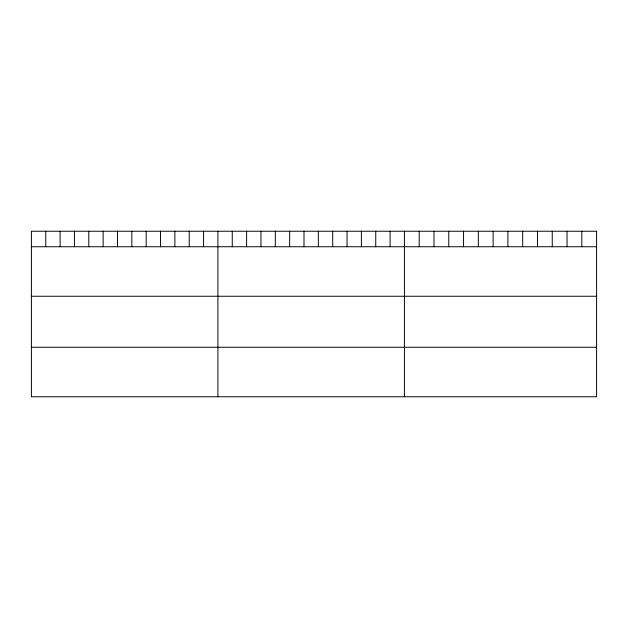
<?xml version="1.0" encoding="UTF-8"?>
<svg xmlns="http://www.w3.org/2000/svg" width="628" height="628" viewBox="0 0 628 628"><rect width="100%" height="100%" fill="white"/><g stroke="black" fill="none" stroke-linecap="round" stroke-linejoin="round"><path stroke-width="0.94" d="M31.4 246.741L596.6 246.741M31.4 296.251L596.6 296.251M31.4 347.26L596.6 347.26M581.818 231.237L581.818 246.741M567.037 231.237L567.037 246.741M552.255 231.237L552.255 246.741M537.474 231.237L537.474 246.741M522.692 231.237L522.692 246.741M507.911 231.237L507.911 246.741M493.121 231.237L493.121 246.741M478.34 231.237L478.34 246.741M463.558 231.237L463.558 246.741M448.777 231.237L448.777 246.741M433.995 231.237L433.995 246.741M419.214 231.237L419.214 246.741M404.432 231.237L404.432 396.763M390.082 231.237L390.082 246.741M375.74 231.237L375.74 246.741M361.39 231.237L361.39 246.741M347.041 231.237L347.041 246.741M332.699 231.237L332.699 246.741M318.349 231.237L318.349 246.741M303.999 231.237L303.999 246.741M289.649 231.237L289.649 246.741M275.307 231.237L275.307 246.741M260.958 231.237L260.958 246.741M246.608 231.237L246.608 246.741M232.266 231.237L232.266 246.741M217.916 231.237L217.916 396.763M203.566 231.237L203.566 246.741M189.224 231.237L189.224 246.741M174.874 231.237L174.874 246.741M160.525 231.237L160.525 246.741M146.183 231.237L146.183 246.741M131.833 231.237L131.833 246.741M117.483 231.237L117.483 246.741M103.133 231.237L103.133 246.741M88.791 231.237L88.791 246.741M74.442 231.237L74.442 246.741M60.092 231.237L60.092 246.741M45.75 231.237L45.75 246.741M596.6 231.237L31.4 231.237L31.4 396.763L596.6 396.763L596.6 231.237"/></g></svg>
